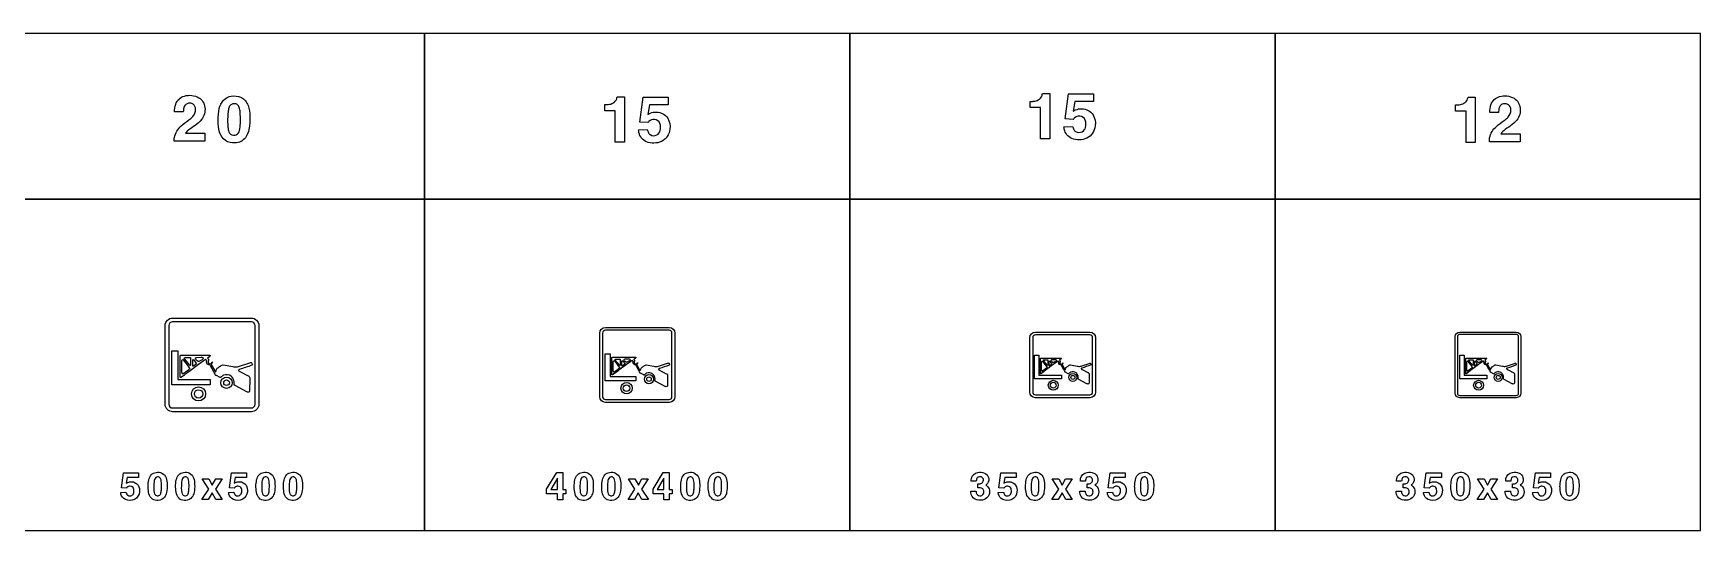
# Model space of a CAD drawing. Extents: x 0 to 18160, y 0 to 2655.
# Drawn here: x 9262 to 18160, y 0 to 2655 of the extents above; entities that cross this region are included whole.
import ezdxf

# ---------------------------------------------------------------- set-up
doc = ezdxf.new("R2010")
doc.units = 0
doc.header["$MEASUREMENT"] = 0

msp = doc.modelspace()

# ---------------------------------------------------------------- linework, layer by layer
for points in [[(9080, 1770), (11350, 1770), (11350, 2655), (9080, 2655)], [(11350, 1770), (13620, 1770), (13620, 2655), (11350, 2655)], [(13620, 1770), (15890, 1770), (15890, 2655), (13620, 2655)], [(15890, 1770), (18160, 1770), (18160, 2655), (15890, 2655)], [(9080, 0), (11350, 0), (11350, 1770), (9080, 1770)], [(11350, 0), (13620, 0), (13620, 1770), (11350, 1770)], [(13620, 0), (15890, 0), (15890, 1770), (13620, 1770)], [(15890, 0), (18160, 0), (18160, 1770), (15890, 1770)], [(10000.2, 807.054), (10000.2, 959.936), (10033.5, 959.936), (10033.5, 807.054), (10205.2, 807.054), (10205.2, 778.876), (10000.2, 778.876)], [(12313.2, 822.571), (12313.2, 944.877), (12339.8, 944.877), (12339.8, 822.571), (12477.2, 822.571), (12477.2, 800.029), (12313.2, 800.029)], [(14604.7, 830.461), (14604.7, 937.478), (14628, 937.478), (14628, 830.461), (14748.1, 830.461), (14748.1, 810.736), (14604.7, 810.736)], [(16874.7, 830.381), (16874.7, 937.398), (16898, 937.398), (16898, 830.381), (17018.1, 830.381), (17018.1, 810.656), (16874.7, 810.656)], [(10198.2, 221.797), (10163.1, 276.346), (10197.9, 276.346), (10216.2, 242.294), (10234.9, 276.346), (10269, 276.346), (10233.5, 222.318), (10270, 166.299), (10235.4, 166.299), (10215.6, 202.389), (10195.2, 166.299), (10161, 166.299)], [(12001, 222.096), (12055.2, 309.963), (12087.1, 309.963), (12087.1, 219.228), (12103.3, 219.228), (12103.3, 196.409), (12087.1, 196.409), (12087.1, 165.058), (12058.6, 165.058), (12058.6, 196.409), (12001, 196.409)], [(12058.6, 280.769), (12022.6, 219.228), (12058.6, 219.228)], [(12472.5, 221.797), (12437.4, 276.346), (12472.2, 276.346), (12490.5, 242.294), (12509.2, 276.346), (12543.3, 276.346), (12507.8, 222.318), (12544.3, 166.299), (12509.7, 166.299), (12489.9, 202.389), (12469.5, 166.299), (12435.3, 166.299)], [(12569, 222.114), (12623.3, 309.981), (12655.1, 309.981), (12655.1, 219.246), (12671.3, 219.246), (12671.3, 196.427), (12655.1, 196.427), (12655.1, 165.076), (12626.6, 165.076), (12626.6, 196.427), (12569, 196.427)], [(12626.6, 280.787), (12590.6, 219.246), (12626.6, 219.246)], [(14734.2, 221.783), (14699.1, 276.332), (14733.9, 276.332), (14752.1, 242.28), (14770.8, 276.333), (14805, 276.333), (14769.4, 222.304), (14806, 166.285), (14771.4, 166.285), (14751.6, 202.375), (14731.2, 166.285), (14697, 166.285)], [(17004.2, 221.783), (16969.1, 276.332), (17003.9, 276.332), (17022.1, 242.28), (17040.8, 276.333), (17075, 276.333), (17039.4, 222.304), (17076, 166.285), (17041.4, 166.285), (17021.6, 202.375), (17001.2, 166.285), (16967, 166.285)]]:
    msp.add_lwpolyline(points, close=True)
for points in [[(10012.9, 2078.85, -0.0640343), (10014.2, 2099.78, -0.161687), (10050, 2160.33, -0.0283718), (10091.8, 2192.71, 0.0545111), (10112.7, 2210.64, 0.192461), (10127.7, 2250.18, 0.234238), (10114.1, 2276.56, 0.196223), (10088.8, 2281.34, 0.252425), (10066.8, 2264.16, 0.0856617), (10062.7, 2247.14, 0.0202329), (10062, 2235.45), (10015.3, 2235.45, -0.0983795), (10021.4, 2276.76, -0.245047), (10067.6, 2319.89, -0.207102), (10144.5, 2311.55, -0.233443), (10177, 2259.22, -0.20961), (10158.8, 2195.04, -0.0785124), (10124.9, 2163.57, 0.0107372), (10089.1, 2137.78, 0.0665092), (10073.2, 2121.74), (10177.7, 2121.74), (10177.7, 2078.85)], [(10247.9, 2191.49, -0.0563084), (10253.9, 2254.33, -0.130301), (10276.1, 2298.12, -0.174843), (10317.9, 2319.53, -0.147552), (10371, 2312.9, -0.192146), (10407.8, 2269.73, -0.0833996), (10417.1, 2212.7, -0.0545507), (10412.1, 2141.92, -0.116773), (10393, 2097.85, -0.221099), (10338.1, 2070.16, -0.162564), (10286.7, 2082.68, -0.174743), (10255.4, 2128.1, -0.0640867), (10247.9, 2186.79)], [(12310.9, 2274.45), (12324.1, 2274.45, 0.0261527), (12330.1, 2275.12, 0.0824327), (12354.9, 2282.34, 0.211118), (12374.9, 2306.08, 0.0230957), (12377.6, 2315.99), (12415.7, 2315.99), (12415.7, 2074.01), (12367.1, 2074.01), (12367.1, 2241.03), (12310.9, 2241.03)], [(12491, 2139), (12538, 2140.78, 0.0452719), (12544.4, 2124.55, 0.0567733), (12549.1, 2117.67, 0.070207), (12553.5, 2114.2, 0.264984), (12589.6, 2112.3, 0.20748), (12607, 2135.41, 0.147389), (12605.8, 2173.44, 0.308532), (12576.4, 2194.85, 0.215743), (12546.7, 2184.62, 0.028781), (12541.3, 2178.38), (12498.7, 2180.39), (12516.5, 2315.07), (12650.5, 2315.07), (12650.5, 2273.2), (12550.1, 2273.2), (12541.1, 2221.19, -0.0211252), (12554.1, 2228.73, -0.121371), (12587.4, 2234.58, -0.244671), (12647.2, 2202.63, -0.173069), (12658.8, 2143.5, -0.256779), (12613.6, 2077.51, -0.199585), (12534, 2076.44, -0.245625), (12493.7, 2125.34, -0.0170062)], [(14580.9, 2291.94), (14594, 2291.94, 0.0261527), (14600.1, 2292.61, 0.0824327), (14624.9, 2299.84, 0.211118), (14644.9, 2323.58, 0.0230957), (14647.6, 2333.49), (14685.7, 2333.49), (14685.7, 2091.51), (14637.1, 2091.51), (14637.1, 2258.53), (14580.9, 2258.53)], [(14761, 2156.5), (14808, 2158.28, 0.0452719), (14814.4, 2142.04, 0.0567733), (14819.1, 2135.17, 0.070207), (14823.5, 2131.7, 0.264984), (14859.6, 2129.8, 0.20748), (14877, 2152.9, 0.147389), (14875.8, 2190.94, 0.308532), (14846.4, 2212.34, 0.215743), (14816.7, 2202.11, 0.028781), (14811.3, 2195.87), (14768.7, 2197.89), (14786.5, 2332.56), (14920.5, 2332.56), (14920.5, 2290.7), (14820.1, 2290.7), (14811.1, 2238.69, -0.0211252), (14824, 2246.23, -0.121371), (14857.4, 2252.08, -0.244671), (14917.2, 2220.12, -0.173069), (14928.7, 2161, -0.256779), (14883.6, 2095.01, -0.199585), (14804, 2093.94, -0.245625), (14763.7, 2142.83, -0.0170062)], [(16852.4, 2273.43), (16865.5, 2273.43, 0.0261527), (16871.5, 2274.1, 0.0824327), (16896.4, 2281.32, 0.211118), (16916.4, 2305.06, 0.0230957), (16919, 2314.97), (16957.1, 2314.97), (16957.1, 2072.99), (16908.5, 2072.99), (16908.5, 2240.01), (16852.4, 2240.01)], [(17032.5, 2075.98, -0.0640343), (17033.8, 2096.92, -0.161687), (17069.6, 2157.46, -0.0283718), (17111.4, 2189.85, 0.0545111), (17132.3, 2207.78, 0.192461), (17147.3, 2247.31, 0.234238), (17133.7, 2273.69, 0.196223), (17108.4, 2278.47, 0.252425), (17086.4, 2261.29, 0.0856617), (17082.3, 2244.27, 0.0202329), (17081.6, 2232.58), (17034.9, 2232.58, -0.0983795), (17041, 2273.89, -0.245047), (17087.1, 2317.02, -0.207102), (17164.1, 2308.69, -0.233443), (17196.6, 2256.36, -0.20961), (17178.4, 2192.18, -0.0785124), (17144.5, 2160.7, 0.0107372), (17108.7, 2134.91, 0.0665092), (17092.8, 2118.88), (17197.3, 2118.88), (17197.3, 2075.98)], [(10299.2, 2160.96, 0.0124589), (10299.8, 2154.64, 0.0668192), (10305.4, 2129.25, 0.615362), (10356.3, 2123.64, 0.0726881), (10361.7, 2136.67, 0.0588562), (10366.4, 2173.95, 0.0389037), (10364.8, 2240.94, 0.084671), (10358.2, 2264.28, 0.156013), (10346.8, 2276.44, 0.143208), (10331, 2279.4, 0.172584), (10315.3, 2273.2, 0.132565), (10305.3, 2257.64, 0.0498315), (10300.8, 2235.92, 0.0368731)], [(10005, 635.001, -0.414213), (9965, 675.001), (9965, 1095, -0.414213), (10005, 1135), (10425, 1135, -0.414213), (10465, 1095), (10465, 675.001, -0.414213), (10425, 635.001)], [(10005, 655.001), (10425, 655.001, 0.414213), (10445, 675.001), (10445, 1095, 0.414213), (10425, 1115), (10005, 1115, 0.414213), (9985, 1095), (9985, 675.001, 0.414213)], [(12315, 685, -0.414213), (12285, 715), (12285, 1055, -0.414213), (12315, 1085), (12655, 1085, -0.414213), (12685, 1055), (12685, 715, -0.414213), (12655, 685)], [(12315, 700.001), (12655, 700.001, 0.414213), (12670, 715.001), (12670, 1055, 0.414213), (12655, 1070), (12315, 1070, 0.414213), (12300, 1055), (12300, 715.001, 0.414213)], [(14610, 710.001, -0.414213), (14580, 740.001), (14580, 1030, -0.414213), (14610, 1060), (14900, 1060, -0.414213), (14930, 1030), (14930, 740.001, -0.414213), (14900, 710.001)], [(14610, 725.001), (14900, 725.001, 0.414213), (14915, 740.001), (14915, 1030, 0.414213), (14900, 1045), (14610, 1045, 0.414213), (14595, 1030), (14595, 740.001, 0.414213)], [(16874, 710.001, -0.414213), (16850, 734.001), (16850, 1036, -0.414213), (16874, 1060), (17176, 1060, -0.414213), (17200, 1036), (17200, 734.001, -0.414213), (17176, 710.001)], [(16874, 722.001), (17176, 722.001, 0.414213), (17188, 734.001), (17188, 1036, 0.414213), (17176, 1048), (16874, 1048, 0.414213), (16862, 1036), (16862, 734.001, 0.414213)], [(10421.2, 897.01, -0.072461), (10424.3, 897.161, -0.247998), (10428, 894.193, -0.0826599), (10429.8, 887.579, -0.209535), (10428.9, 884.59, -0.0744856), (10426.8, 882.893, -0.0167615), (10362.3, 861.107, 0.164615), (10358.3, 859.248, 0.244382), (10356.9, 855.367, 0.157033), (10358.7, 852.51, 0.0441112), (10362.8, 849.724), (10407.9, 826.42, 0.0102812), (10409.5, 825.869, -0.132353), (10414.3, 822.78, -0.159277), (10416.2, 816.735), (10416.2, 813.694), (10415.9, 745.13, -0.0117975), (10415.7, 744.091, -0.347143), (10407.7, 739.009, -0.122559), (10400.1, 741.724), (10338.5, 774.748, -0.0694387), (10334, 777.427, -0.295656), (10332.5, 781.953, 0.113759), (10332.4, 800.222, 0.170269), (10317.2, 824.545, 0.268307), (10276.5, 829.485, 0.104224), (10268.8, 824.977, -0.0222548), (10261, 817.556, -0.246256), (10259, 817.189, -0.0409724), (10258, 817.624), (10239.8, 827.53, 0.0352684), (10237.1, 828.297, -0.142074), (10234, 829.906, -0.112961), (10231.5, 834.473, 0.0568791), (10229.5, 839.835, -0.0210474), (10224.5, 848.053), (10207, 880.475, 0.0170588), (10204.3, 884.495, 0.10922), (10202.8, 885.079, 0.0345977), (10199.6, 885.04, -0.0853814), (10197.4, 885.235, -0.179182), (10186.9, 894.338, -0.232019), (10186.3, 903.215, 0.205458), (10186.1, 909.01, 0.197859), (10181.5, 913.758, 0.197986), (10179.6, 913.576, 0.0732326), (10177.1, 911.782, -0.0511373), (10172.5, 907.86), (10143.4, 886.902), (10091.1, 848.784), (10082.4, 842.011, -0.0159673), (10069.4, 832.314), (10052.7, 820.179, -0.116991), (10048.2, 817.746, -0.169475), (10047, 817.809, -0.187413), (10046, 818.922, -0.0616172), (10045.5, 820.959), (10045.5, 907.986), (10045.5, 910.539), (10045.5, 930.386), (10045.5, 933.828, -0.249888), (10047.7, 936.416, -0.0345962), (10049.5, 936.877), (10055.6, 936.877, 0.0180451), (10060.5, 936.809), (10175.9, 936.865), (10189.7, 936.877), (10201.4, 936.877, -0.0352719), (10203.1, 936.417, -0.161926), (10204.9, 935.099, -0.247374), (10205, 932.948, -0.137123), (10202.1, 929.12, -0.00806228), (10201, 928.434), (10192.4, 922.676, 0.260143), (10192.2, 919.82, 0.130356), (10194.3, 917.602, -0.112692), (10196.4, 915.557, -0.210184), (10196.8, 911.672, -0.0394159), (10194.7, 906.966, 0.0970586), (10193.9, 903.855, 0.448404), (10205.5, 891.035, 0.269024), (10213.9, 895.361), (10215.7, 900.58, -0.283715), (10216.6, 900.805, -0.217916), (10217.2, 899.842), (10215.2, 895.177, -0.0669544), (10214.5, 893.648, -0.0291422), (10213.9, 892.793, 0.0451614), (10211.8, 889.812, 0.185426), (10211.4, 887.056, 0.0257074), (10212.9, 883.155), (10228.1, 856.072, -0.0582861), (10229.9, 852.806, 0.0484619), (10231.6, 849.542, 0.110075), (10232.4, 848.753, 0.308373), (10233.6, 848.795, 0.118584), (10235.5, 850.974, 0.0557849), (10237.5, 856.154, -0.183985), (10246.5, 869.842, -0.00921359), (10264, 881.925, -0.169427), (10274.6, 884.778), (10325.8, 875.734), (10331.9, 874.847, 0.125051), (10356.9, 875.749), (10416.5, 895.513)], [(10082.3, 885.247, -0.0281791), (10084.8, 881.578, 0.0183178), (10086.4, 879.16), (10097.3, 863.863, 0.0112031), (10090.7, 859.054), (10064.3, 839.833, 0.0298876), (10062.5, 838.238, -0.195826), (10058.2, 836.83, -0.241063), (10056, 838.329, -0.107133), (10055, 841.985, -0.0243257), (10054.9, 845.918), (10054.9, 902.288, -0.0308672), (10054.9, 908.01, -0.124228), (10056.2, 911.462, -0.284077), (10059.9, 912.953, -0.181583), (10061.7, 911.71)], [(10101, 924.206), (10101, 884.622, -0.707228), (10096.1, 882.902), (10068.2, 917.622, -0.6295), (10071.4, 924.315)], [(10132.9, 890.625), (10116.4, 878.143, -0.618675), (10112.1, 880.276), (10112.1, 886.27), (10112.1, 909.461, -0.048359), (10112.5, 911.205, -0.576643), (10117.9, 911.538)], [(10160.1, 925.361, -0.818629), (10162.9, 911.469), (10144, 903.523, -0.260012), (10140, 903.974, -0.0263961), (10128.8, 912.946, -0.689473), (10133.6, 925.328), (10157.9, 925.359)], [(12649.9, 894.537, -0.072461), (12652.4, 894.657, -0.247998), (12655.4, 892.283, -0.0826599), (12656.8, 886.992, -0.209535), (12656.1, 884.601, -0.0744856), (12654.5, 883.243, -0.0167615), (12602.9, 865.815, 0.164615), (12599.6, 864.327, 0.244382), (12598.5, 861.222, 0.157033), (12600, 858.936, 0.0441112), (12603.2, 856.708), (12639.3, 838.064, 0.0102812), (12640.6, 837.623, -0.132353), (12644.4, 835.152, -0.159277), (12645.9, 830.316), (12645.9, 827.884), (12645.7, 773.032, -0.0117975), (12645.5, 772.201, -0.347143), (12639.2, 768.136, -0.122559), (12633.1, 770.308), (12583.8, 796.727, -0.0694387), (12580.2, 798.87, -0.295656), (12579, 802.491, 0.113759), (12578.9, 817.107, 0.170269), (12566.8, 836.565, 0.268307), (12534.2, 840.517, 0.104224), (12528.1, 836.91, -0.0222548), (12521.8, 830.973, -0.246256), (12520.2, 830.68, -0.0409724), (12519.4, 831.028), (12504.8, 838.953, 0.0352684), (12502.7, 839.566, -0.142074), (12500.2, 840.854, -0.112961), (12498.2, 844.507, 0.0568791), (12496.6, 848.796, -0.0210474), (12492.6, 855.371), (12478.6, 881.308, 0.0170588), (12476.4, 884.525, 0.10922), (12475.2, 884.992, 0.0345977), (12472.7, 884.96, -0.0853814), (12470.9, 885.116, -0.179182), (12462.5, 892.399, -0.232019), (12462, 899.501, 0.205458), (12461.9, 904.137, 0.197859), (12458.2, 907.935, 0.197986), (12456.7, 907.79, 0.0732326), (12454.7, 906.354, -0.0511373), (12451, 903.216), (12427.7, 886.45), (12385.9, 855.956), (12378.9, 850.538, -0.0159673), (12368.5, 842.78), (12355.2, 833.071, -0.116991), (12351.6, 831.125, -0.169475), (12350.6, 831.176, -0.187413), (12349.8, 832.066, -0.0616172), (12349.4, 833.696), (12349.4, 903.317), (12349.4, 905.36), (12349.4, 921.237), (12349.4, 923.991, -0.249888), (12351.2, 926.061, -0.0345962), (12352.6, 926.43), (12357.5, 926.43, 0.0180451), (12361.4, 926.376), (12453.7, 926.421), (12464.8, 926.43), (12474.1, 926.43, -0.0352719), (12475.5, 926.062, -0.161926), (12476.9, 925.008, -0.247374), (12477, 923.287, -0.137123), (12474.7, 920.225, -0.00806228), (12473.8, 919.676), (12466.9, 915.069, 0.260143), (12466.7, 912.785, 0.130356), (12468.5, 911.01, -0.112692), (12470.1, 909.374, -0.210184), (12470.4, 906.266, -0.0394159), (12468.8, 902.502, 0.0970586), (12468.1, 900.012, 0.448404), (12477.4, 889.757, 0.269024), (12484.1, 893.218), (12485.5, 897.393, -0.283715), (12486.3, 897.573, -0.217916), (12486.8, 896.803), (12485.2, 893.07, -0.0669544), (12484.6, 891.847, -0.0291422), (12484.1, 891.163, 0.0451614), (12482.4, 888.778, 0.185426), (12482.1, 886.573, 0.0257074), (12483.3, 883.452), (12495.5, 861.786, -0.0582861), (12496.9, 859.173, 0.0484619), (12498.3, 856.562, 0.110075), (12498.9, 855.931, 0.308373), (12499.9, 855.965, 0.118584), (12501.4, 857.708, 0.0557849), (12503, 861.852, -0.183985), (12510.2, 872.802, -0.00921359), (12524.2, 882.469, -0.169427), (12532.7, 884.751), (12573.6, 877.516), (12578.5, 876.806, 0.125051), (12598.5, 877.528), (12646.2, 893.339)], [(12378.8, 885.126, -0.0281791), (12380.8, 882.191, 0.0183178), (12382.1, 880.257), (12390.8, 868.019, 0.0112031), (12385.6, 864.172), (12364.5, 848.795, 0.0298876), (12363, 847.519, -0.195826), (12359.5, 846.393, -0.241063), (12357.8, 847.592, -0.107133), (12357, 850.516, -0.0243257), (12356.9, 853.663), (12356.9, 898.759, -0.0308672), (12356.9, 903.337, -0.124228), (12358, 906.098, -0.284077), (12360.9, 907.291, -0.181583), (12362.4, 906.297)], [(12393.8, 916.294), (12393.8, 884.626, -0.707228), (12389.9, 883.25), (12367.6, 911.026, -0.6295), (12370.1, 916.381)], [(12419.4, 889.429), (12406.1, 879.443, -0.618675), (12402.7, 881.15), (12402.7, 885.944), (12402.7, 904.497, -0.048359), (12403, 905.892, -0.576643), (12407.3, 906.159)], [(12441.1, 917.218, -0.818629), (12443.3, 906.104), (12428.2, 899.747, -0.260012), (12425, 900.108, -0.0263961), (12416, 907.286, -0.689473), (12419.9, 917.191), (12439.3, 917.216)], [(14899.3, 893.43, -0.072461), (14901.5, 893.536, -0.247998), (14904.1, 891.458, -0.0826599), (14905.3, 886.828, -0.209535), (14904.7, 884.736, -0.0744856), (14903.3, 883.548, -0.0167615), (14858.1, 868.298, 0.164615), (14855.3, 866.997, 0.244382), (14854.4, 864.28, 0.157033), (14855.6, 862.28, 0.0441112), (14858.4, 860.33), (14890, 844.017, 0.0102812), (14891.2, 843.631, -0.132353), (14894.5, 841.469, -0.159277), (14895.8, 837.237), (14895.8, 835.109), (14895.7, 787.114, -0.0117975), (14895.5, 786.387, -0.347143), (14889.9, 782.829, -0.122559), (14884.6, 784.73), (14841.4, 807.847, -0.0694387), (14838.3, 809.722, -0.295656), (14837.3, 812.89, 0.113759), (14837.2, 825.679, 0.170269), (14826.5, 842.705, 0.268307), (14798.1, 846.163, 0.104224), (14792.7, 843.007, -0.0222548), (14787.2, 837.812, -0.246256), (14785.8, 837.556, -0.0409724), (14785.1, 837.86), (14772.4, 844.794, 0.0352684), (14770.5, 845.331, -0.142074), (14768.3, 846.458, -0.112961), (14766.6, 849.654, 0.0568791), (14765.2, 853.407, -0.0210474), (14761.6, 859.16), (14749.4, 881.855, 0.0170588), (14747.5, 884.67, 0.10922), (14746.4, 885.078, 0.0345977), (14744.2, 885.051, -0.0853814), (14742.7, 885.187, -0.179182), (14735.3, 891.559, -0.232019), (14734.9, 897.774, 0.205458), (14734.8, 901.83, 0.197859), (14731.6, 905.154, 0.197986), (14730.2, 905.027, 0.0732326), (14728.5, 903.77, -0.0511373), (14725.3, 901.025), (14704.9, 886.354), (14668.2, 859.672), (14662.2, 854.931, -0.0159673), (14653.1, 848.143), (14641.4, 839.648, -0.116991), (14638.3, 837.945, -0.169475), (14637.4, 837.99, -0.187413), (14636.7, 838.768, -0.0616172), (14636.3, 840.195), (14636.3, 901.113), (14636.3, 902.9), (14636.3, 916.793), (14636.4, 919.203, -0.249888), (14637.9, 921.014, -0.0345962), (14639.1, 921.337), (14643.4, 921.337, 0.0180451), (14646.9, 921.289), (14727.6, 921.329), (14737.3, 921.337), (14745.5, 921.337, -0.0352719), (14746.7, 921.015, -0.161926), (14747.9, 920.093, -0.247374), (14748, 918.587, -0.137123), (14746, 915.907, -0.00806228), (14745.2, 915.427), (14739.2, 911.396, 0.260143), (14739, 909.397, 0.130356), (14740.5, 907.844, -0.112692), (14742, 906.413, -0.210184), (14742.2, 903.693, -0.0394159), (14740.8, 900.4, 0.0970586), (14740.2, 898.221, 0.448404), (14748.3, 889.248, 0.269024), (14754.2, 892.276), (14755.5, 895.929, -0.283715), (14756.1, 896.087, -0.217916), (14756.6, 895.413), (14755.2, 892.147, -0.0669544), (14754.6, 891.077, -0.0291422), (14754.2, 890.478, 0.0451614), (14752.8, 888.392, 0.185426), (14752.5, 886.462, 0.0257074), (14753.5, 883.731), (14764.2, 864.774, -0.0582861), (14765.5, 862.487, 0.0484619), (14766.6, 860.202, 0.110075), (14767.2, 859.65, 0.308373), (14768, 859.68, 0.118584), (14769.4, 861.205, 0.0557849), (14770.7, 864.831, -0.183985), (14777.1, 874.413, -0.00921359), (14789.3, 882.871, -0.169427), (14796.8, 884.867), (14832.6, 878.537), (14836.8, 877.916, 0.125051), (14854.3, 878.547), (14896, 892.382)], [(14662.1, 885.196, -0.0281791), (14663.8, 882.628, 0.0183178), (14665, 880.935), (14672.6, 870.227, 0.0112031), (14668, 866.861), (14649.5, 853.406, 0.0298876), (14648.2, 852.289, -0.195826), (14645.2, 851.304, -0.241063), (14643.7, 852.353, -0.107133), (14643, 854.912, -0.0243257), (14642.9, 857.665), (14642.9, 897.125, -0.0308672), (14642.9, 901.13, -0.124228), (14643.9, 903.546, -0.284077), (14646.4, 904.59, -0.181583), (14647.7, 903.72)], [(14675.2, 912.468), (14675.2, 884.758, -0.707228), (14671.8, 883.554), (14652.2, 907.858, -0.6295), (14654.5, 912.544)], [(14697.6, 888.961), (14686, 880.223, -0.618675), (14683, 881.717), (14683, 885.912), (14683, 902.146, -0.048359), (14683.3, 903.366, -0.576643), (14687, 903.6)], [(14716.6, 913.276, -0.818629), (14718.5, 903.551), (14705.3, 897.989, -0.260012), (14702.5, 898.305, -0.0263961), (14694.6, 904.585, -0.689473), (14698, 913.253), (14715, 913.274)], [(17169.3, 893.35, -0.072461), (17171.5, 893.456, -0.247998), (17174.1, 891.378, -0.0826599), (17175.3, 886.749, -0.209535), (17174.7, 884.657, -0.0744856), (17173.3, 883.469, -0.0167615), (17128.1, 868.219, 0.164615), (17125.3, 866.917, 0.244382), (17124.4, 864.2, 0.157033), (17125.6, 862.2, 0.0441112), (17128.4, 860.25), (17160, 843.937, 0.0102812), (17161.2, 843.551, -0.132353), (17164.5, 841.389, -0.159277), (17165.8, 837.158), (17165.8, 835.029), (17165.7, 787.034, -0.0117975), (17165.5, 786.307, -0.347143), (17159.9, 782.75, -0.122559), (17154.6, 784.65), (17111.4, 807.767, -0.0694387), (17108.3, 809.642, -0.295656), (17107.3, 812.81, 0.113759), (17107.2, 825.599, 0.170269), (17096.5, 842.625, 0.268307), (17068.1, 846.083, 0.104224), (17062.7, 842.927, -0.0222548), (17057.2, 837.732, -0.246256), (17055.8, 837.476, -0.0409724), (17055.1, 837.78), (17042.4, 844.715, 0.0352684), (17040.5, 845.251, -0.142074), (17038.3, 846.378, -0.112961), (17036.6, 849.574, 0.0568791), (17035.2, 853.328, -0.0210474), (17031.6, 859.081), (17019.4, 881.776, 0.0170588), (17017.5, 884.59, 0.10922), (17016.4, 884.999, 0.0345977), (17014.2, 884.971, -0.0853814), (17012.7, 885.108, -0.179182), (17005.3, 891.48, -0.232019), (17004.9, 897.694, 0.205458), (17004.8, 901.75, 0.197859), (17001.6, 905.074, 0.197986), (17000.2, 904.947, 0.0732326), (16998.5, 903.691, -0.0511373), (16995.3, 900.945), (16974.9, 886.275), (16938.2, 859.592), (16932.2, 854.851, -0.0159673), (16923.1, 848.063), (16911.4, 839.568, -0.116991), (16908.3, 837.865, -0.169475), (16907.4, 837.91, -0.187413), (16906.7, 838.688, -0.0616172), (16906.3, 840.115), (16906.3, 901.033), (16906.3, 902.821), (16906.3, 916.713), (16906.4, 919.123, -0.249888), (16907.9, 920.935, -0.0345962), (16909.1, 921.257), (16913.4, 921.257, 0.0180451), (16916.9, 921.21), (16997.6, 921.249), (17007.3, 921.257), (17015.5, 921.257, -0.0352719), (17016.7, 920.935, -0.161926), (17017.9, 920.013, -0.247374), (17018, 918.507, -0.137123), (17016, 915.827, -0.00806228), (17015.2, 915.348), (17009.2, 911.316, 0.260143), (17009, 909.317, 0.130356), (17010.5, 907.765, -0.112692), (17012, 906.333, -0.210184), (17012.2, 903.614, -0.0394159), (17010.8, 900.32, 0.0970586), (17010.2, 898.142, 0.448404), (17018.3, 889.168, 0.269024), (17024.2, 892.196), (17025.5, 895.849, -0.283715), (17026.1, 896.007, -0.217916), (17026.6, 895.333), (17025.2, 892.067, -0.0669544), (17024.6, 890.997, -0.0291422), (17024.2, 890.399, 0.0451614), (17022.8, 888.312, 0.185426), (17022.5, 886.382, 0.0257074), (17023.5, 883.652), (17034.2, 864.694, -0.0582861), (17035.5, 862.407, 0.0484619), (17036.6, 860.123, 0.110075), (17037.2, 859.57, 0.308373), (17038, 859.6, 0.118584), (17039.4, 861.125, 0.0557849), (17040.7, 864.752, -0.183985), (17047.1, 874.333, -0.00921359), (17059.3, 882.791, -0.169427), (17066.8, 884.788), (17102.6, 878.457), (17106.8, 877.836, 0.125051), (17124.3, 878.468), (17166, 892.302)], [(16932.1, 885.116, -0.0281791), (16933.8, 882.548, 0.0183178), (16935, 880.855), (16942.6, 870.148, 0.0112031), (16938, 866.781), (16919.5, 853.327, 0.0298876), (16918.2, 852.21, -0.195826), (16915.2, 851.225, -0.241063), (16913.7, 852.274, -0.107133), (16913, 854.833, -0.0243257), (16912.9, 857.586), (16912.9, 897.045, -0.0308672), (16912.9, 901.051, -0.124228), (16913.9, 903.467, -0.284077), (16916.4, 904.51, -0.181583), (16917.7, 903.64)], [(16945.2, 912.388), (16945.2, 884.679, -0.707228), (16941.8, 883.475), (16922.2, 907.779, -0.6295), (16924.5, 912.464)], [(16967.6, 888.881), (16956, 880.143, -0.618675), (16953, 881.637), (16953, 885.832), (16953, 902.066, -0.048359), (16953.3, 903.287, -0.576643), (16957, 903.52)], [(16986.6, 913.196, -0.818629), (16988.5, 903.472), (16975.3, 897.91, -0.260012), (16972.5, 898.225, -0.0263961), (16964.6, 904.506, -0.689473), (16968, 913.173), (16985, 913.194)], [(10262.4, 789.771, -1), (10323, 789.771, -1)], [(10277.6, 789.8, -1), (10307.8, 789.8, -1)], [(12522.9, 808.746, -1), (12571.4, 808.746, -1)], [(12535.1, 808.769, -1), (12559.2, 808.769, -1)], [(14678.5, 776.445, -1), (14731.2, 776.445, -1)], [(14788.2, 818.363, -1), (14830.6, 818.363, -1)], [(14798.8, 818.383, -1), (14820, 818.383, -1)], [(16948.5, 776.366, -1), (17001.2, 776.366, -1)], [(17058.2, 818.283, -1), (17100.6, 818.283, -1)], [(17068.8, 818.303, -1), (17090, 818.303, -1)], [(10105.7, 729.889, -1), (10181, 729.889, -1)], [(10121.1, 729.889, -1), (10165.6, 729.889, -1)], [(12397.6, 760.84, -1), (12457.8, 760.84, -1)], [(12409.9, 760.84, -1), (12445.5, 760.84, -1)], [(14689.3, 776.445, -1), (14720.4, 776.445, -1)], [(16959.3, 776.366, -1), (16990.4, 776.366, -1)], [(9727.75, 203.882), (9755.92, 204.948, 0.0452719), (9759.76, 195.209, 0.0567733), (9762.6, 191.086, 0.070207), (9765.26, 189, 0.264984), (9786.87, 187.863, 0.20748), (9797.32, 201.726, 0.147389), (9796.63, 224.545, 0.308532), (9779, 237.389, 0.215743), (9761.13, 231.252, 0.028781), (9757.91, 227.507), (9732.34, 228.716), (9743.03, 309.522), (9823.46, 309.522), (9823.46, 284.403), (9763.2, 284.403), (9757.82, 253.195, -0.0211252), (9765.57, 257.721, -0.121371), (9785.57, 261.228, -0.244671), (9821.44, 242.057, -0.173069), (9828.39, 206.583, -0.256779), (9801.28, 166.986, -0.199585), (9753.55, 166.346, -0.245625), (9729.38, 195.683, -0.0170062)], [(9874.18, 234.284, -0.0563084), (9877.8, 271.986, -0.130301), (9891.12, 298.265, -0.174843), (9916.22, 311.109, -0.147552), (9948.09, 307.128, -0.192146), (9970.17, 281.228, -0.0833996), (9975.72, 247.01, -0.0545507), (9972.71, 204.545, -0.116773), (9961.26, 178.1, -0.221099), (9928.35, 161.488, -0.162564), (9897.47, 169, -0.174743), (9878.71, 196.251, -0.0640867), (9874.23, 231.464)], [(9905.01, 215.967, 0.0124589), (9905.32, 212.175, 0.0668192), (9908.68, 196.938, 0.615362), (9939.23, 193.574, 0.0726881), (9942.5, 201.393, 0.0588562), (9945.32, 223.763, 0.0389037), (9944.34, 263.953, 0.084671), (9940.39, 277.957, 0.156013), (9933.52, 285.256, 0.143208), (9924.08, 287.033, 0.172584), (9914.63, 283.313, 0.132565), (9908.66, 273.976, 0.0498315), (9905.93, 260.943, 0.0368731)], [(10020.9, 234.284, -0.0563084), (10024.6, 271.986, -0.130301), (10037.9, 298.265, -0.174843), (10063, 311.109, -0.147552), (10094.8, 307.128, -0.192146), (10116.9, 281.227, -0.0833996), (10122.5, 247.009, -0.0545507), (10119.5, 204.545, -0.116773), (10108, 178.1, -0.221099), (10075.1, 161.488, -0.162564), (10044.2, 169, -0.174743), (10025.5, 196.251, -0.0640867), (10021, 231.465)], [(10051.8, 215.967, 0.0124589), (10052.1, 212.175, 0.0668192), (10055.4, 196.938, 0.615362), (10086, 193.574, 0.0726881), (10089.2, 201.393, 0.0588562), (10092.1, 223.763, 0.0389037), (10091.1, 263.953, 0.084671), (10087.1, 277.957, 0.156013), (10080.3, 285.256, 0.143208), (10070.8, 287.033, 0.172584), (10061.4, 283.313, 0.132565), (10055.4, 273.976, 0.0498315), (10052.7, 260.943, 0.0368731)], [(10303.3, 203.891), (10331.5, 204.957, 0.0452719), (10335.3, 195.218, 0.0567733), (10338.2, 191.095, 0.070207), (10340.8, 189.009, 0.264984), (10362.4, 187.872, 0.20748), (10372.9, 201.735, 0.147389), (10372.2, 224.554, 0.308532), (10354.6, 237.398, 0.215743), (10336.7, 231.261, 0.028781), (10333.5, 227.517), (10307.9, 228.725), (10318.6, 309.531), (10399, 309.531), (10399, 284.412), (10338.8, 284.412), (10333.4, 253.204, -0.0211252), (10341.1, 257.73, -0.121371), (10361.1, 261.237, -0.244671), (10397, 242.066, -0.173069), (10404, 206.592, -0.256779), (10376.8, 166.995, -0.199585), (10329.1, 166.355, -0.245625), (10305, 195.692, -0.0170062)], [(10449.7, 234.285, -0.0563084), (10453.4, 271.986, -0.130301), (10466.7, 298.266, -0.174843), (10491.8, 311.109, -0.147552), (10523.7, 307.128, -0.192146), (10545.7, 281.228, -0.0833996), (10551.3, 247.01, -0.0545507), (10548.3, 204.545, -0.116773), (10536.8, 178.1, -0.221099), (10503.9, 161.488, -0.162564), (10473, 169, -0.174743), (10454.3, 196.251, -0.0640867), (10449.8, 231.465)], [(10480.6, 215.967, 0.0124589), (10480.9, 212.176, 0.0668192), (10484.3, 196.939, 0.615362), (10514.8, 193.574, 0.0726881), (10518.1, 201.394, 0.0588562), (10520.9, 223.763, 0.0389037), (10519.9, 263.953, 0.084671), (10516, 277.958, 0.156013), (10509.1, 285.256, 0.143208), (10499.7, 287.033, 0.172584), (10490.2, 283.313, 0.132565), (10484.2, 273.977, 0.0498315), (10481.5, 260.943, 0.0368731)], [(10596.5, 234.275, -0.0563084), (10600.1, 271.977, -0.130301), (10613.4, 298.256, -0.174843), (10638.5, 311.1, -0.147552), (10670.4, 307.119, -0.192146), (10692.5, 281.219, -0.0833996), (10698, 247.001, -0.0545507), (10695, 204.536, -0.116773), (10683.6, 178.091, -0.221099), (10650.7, 161.479, -0.162564), (10619.8, 168.991, -0.174743), (10601, 196.242, -0.0640867), (10596.5, 231.455)], [(10627.3, 215.958, 0.0124589), (10627.6, 212.166, 0.0668192), (10631, 196.929, 0.615362), (10661.5, 193.565, 0.0726881), (10664.8, 201.384, 0.0588562), (10667.6, 223.754, 0.0389037), (10666.7, 263.944, 0.084671), (10662.7, 277.948, 0.156013), (10655.8, 285.247, 0.143208), (10646.4, 287.024, 0.172584), (10636.9, 283.304, 0.132565), (10631, 273.967, 0.0498315), (10628.2, 260.934, 0.0368731)], [(12148.5, 234.285, -0.0563084), (12152.1, 271.986, -0.130301), (12165.4, 298.266, -0.174843), (12190.5, 311.109, -0.147552), (12222.4, 307.128, -0.192146), (12244.5, 281.228, -0.0833996), (12250, 247.01, -0.0545507), (12247, 204.545, -0.116773), (12235.6, 178.1, -0.221099), (12202.7, 161.489, -0.162564), (12171.8, 169, -0.174743), (12153, 196.252, -0.0640867), (12148.5, 231.465)], [(12179.3, 215.967, 0.0124589), (12179.6, 212.176, 0.0668192), (12183, 196.939, 0.615362), (12213.5, 193.574, 0.0726881), (12216.8, 201.394, 0.0588562), (12219.6, 223.763, 0.0389037), (12218.6, 263.953, 0.084671), (12214.7, 277.958, 0.156013), (12207.8, 285.256, 0.143208), (12198.4, 287.034, 0.172584), (12188.9, 283.313, 0.132565), (12183, 273.977, 0.0498315), (12180.2, 260.943, 0.0368731)], [(12295.2, 234.285, -0.0563084), (12298.9, 271.986, -0.130301), (12312.2, 298.266, -0.174843), (12337.3, 311.109, -0.147552), (12369.1, 307.128, -0.192146), (12391.2, 281.228, -0.0833996), (12396.8, 247.01, -0.0545507), (12393.8, 204.545, -0.116773), (12382.3, 178.1, -0.221099), (12349.4, 161.489, -0.162564), (12318.5, 169.001, -0.174743), (12299.8, 196.252, -0.0640867), (12295.3, 231.465)], [(12326.1, 215.967, 0.0124589), (12326.4, 212.176, 0.0668192), (12329.7, 196.939, 0.615362), (12360.3, 193.574, 0.0726881), (12363.5, 201.394, 0.0588562), (12366.4, 223.763, 0.0389037), (12365.4, 263.953, 0.084671), (12361.4, 277.958, 0.156013), (12354.6, 285.256, 0.143208), (12345.1, 287.034, 0.172584), (12335.7, 283.313, 0.132565), (12329.7, 273.977, 0.0498315), (12327, 260.943, 0.0368731)], [(12716.5, 234.285, -0.0563084), (12720.1, 271.986, -0.130301), (12733.4, 298.265, -0.174843), (12758.5, 311.109, -0.147552), (12790.4, 307.128, -0.192146), (12812.5, 281.228, -0.0833996), (12818, 247.01, -0.0545507), (12815, 204.545, -0.116773), (12803.6, 178.1, -0.221099), (12770.7, 161.488, -0.162564), (12739.8, 169, -0.174743), (12721, 196.251, -0.0640867), (12716.5, 231.465)], [(12747.3, 215.967, 0.0124589), (12747.6, 212.176, 0.0668192), (12751, 196.939, 0.615362), (12781.5, 193.574, 0.0726881), (12784.8, 201.394, 0.0588562), (12787.6, 223.763, 0.0389037), (12786.7, 263.953, 0.084671), (12782.7, 277.957, 0.156013), (12775.8, 285.256, 0.143208), (12766.4, 287.033, 0.172584), (12757, 283.313, 0.132565), (12751, 273.976, 0.0498315), (12748.3, 260.943, 0.0368731)], [(12863.2, 234.275, -0.0563084), (12866.9, 271.977, -0.130301), (12880.2, 298.256, -0.174843), (12905.3, 311.1, -0.147552), (12937.2, 307.119, -0.192146), (12959.2, 281.218, -0.0833996), (12964.8, 247, -0.0545507), (12961.8, 204.536, -0.116773), (12950.3, 178.091, -0.221099), (12917.4, 161.479, -0.162564), (12886.5, 168.991, -0.174743), (12867.8, 196.242, -0.0640867), (12863.3, 231.455)], [(12894.1, 215.958, 0.0124589), (12894.4, 212.166, 0.0668192), (12897.8, 196.929, 0.615362), (12928.3, 193.565, 0.0726881), (12931.6, 201.384, 0.0588562), (12934.4, 223.754, 0.0389037), (12933.4, 263.944, 0.084671), (12929.5, 277.948, 0.156013), (12922.6, 285.247, 0.143208), (12913.2, 287.024, 0.172584), (12903.7, 283.304, 0.132565), (12897.7, 273.967, 0.0498315), (12895, 260.934, 0.0368731)], [(14264.9, 210.618), (14292.7, 210.618, 0.0411845), (14294, 201.495, 0.335066), (14312.3, 186.329, 0.276505), (14331.4, 195.049, 0.158203), (14334.8, 207.49, 0.0878221), (14333, 217.04, 0.217575), (14321.9, 227.158, 0.0882727), (14309.1, 229.03), (14302.7, 229.03), (14302.7, 250.192, 0.0282129), (14314.4, 250.547, 0.50028), (14330.6, 277.846, 0.235001), (14319.5, 286.874, 0.165496), (14304.1, 285.5, 0.220849), (14295.5, 275.571, 0.055705), (14293.8, 264.647), (14266.9, 264.647, -0.0488003), (14268, 278.201, -0.30773), (14302.6, 310.902, -0.146685), (14338.2, 307.348, -0.469869), (14354.2, 251.684, -0.0891152), (14346.9, 244.623), (14344.4, 242.822, -0.0245333), (14351.1, 238.983, -0.202429), (14364.5, 216.969, -0.422325), (14326.8, 163.296, -0.154301), (14288.4, 167.609, -0.287878), (14265, 204.03, -0.0143877)], [(14410.5, 203.85), (14438.6, 204.916, 0.0452719), (14442.5, 195.177, 0.0567733), (14445.3, 191.054, 0.070207), (14448, 188.968, 0.264984), (14469.6, 187.831, 0.20748), (14480, 201.694, 0.147389), (14479.4, 224.513, 0.308532), (14461.7, 237.357, 0.215743), (14443.9, 231.219, 0.028781), (14440.6, 227.475), (14415.1, 228.684), (14425.7, 309.49), (14506.2, 309.49), (14506.2, 284.371), (14445.9, 284.371), (14440.5, 253.163, -0.0211252), (14448.3, 257.689, -0.121371), (14468.3, 261.196, -0.244671), (14504.2, 242.025, -0.173069), (14511.1, 206.551, -0.256779), (14484, 166.954, -0.199585), (14436.3, 166.314, -0.245625), (14412.1, 195.651, -0.0170062)], [(14556.9, 234.262, -0.0563084), (14560.5, 271.963, -0.130301), (14573.8, 298.243, -0.174843), (14598.9, 311.086, -0.147552), (14630.8, 307.105, -0.192146), (14652.9, 281.205, -0.0833996), (14658.4, 246.987, -0.0545507), (14655.4, 204.522, -0.116773), (14644, 178.077, -0.221099), (14611.1, 161.466, -0.162564), (14580.2, 168.977, -0.174743), (14561.4, 196.229, -0.0640867), (14556.9, 231.442)], [(14587.7, 215.944, 0.0124589), (14588, 212.153, 0.0668192), (14591.4, 196.916, 0.615362), (14621.9, 193.551, 0.0726881), (14625.2, 201.371, 0.0588562), (14628, 223.741, 0.0389037), (14627.1, 263.93, 0.084671), (14623.1, 277.935, 0.156013), (14616.2, 285.233, 0.143208), (14606.8, 287.011, 0.172584), (14597.3, 283.29, 0.132565), (14591.4, 273.954, 0.0498315), (14588.7, 260.921, 0.0368731)], [(14847.3, 210.654), (14875.2, 210.654, 0.0411845), (14876.4, 201.531, 0.335066), (14894.7, 186.365, 0.276505), (14913.9, 195.086, 0.158203), (14917.2, 207.527, 0.0878221), (14915.4, 217.076, 0.217575), (14904.3, 227.195, 0.0882727), (14891.6, 229.067), (14885.1, 229.067), (14885.1, 250.228, 0.0282129), (14896.8, 250.583, 0.50028), (14913, 277.882, 0.235001), (14901.9, 286.91, 0.165496), (14886.5, 285.536, 0.220849), (14878, 275.607, 0.055705), (14876.2, 264.683), (14849.4, 264.683, -0.0488003), (14850.4, 278.237, -0.30773), (14885, 310.939, -0.146685), (14920.7, 307.384, -0.469869), (14936.6, 251.721, -0.0891152), (14929.4, 244.659), (14926.8, 242.858, -0.0245333), (14933.5, 239.019, -0.202429), (14946.9, 217.005, -0.422325), (14909.3, 163.332, -0.154301), (14870.8, 167.645, -0.287878), (14847.4, 204.067, -0.0143877)], [(14992.9, 203.886), (15021.1, 204.953, 0.0452719), (15024.9, 195.213, 0.0567733), (15027.8, 191.09, 0.070207), (15030.4, 189.005, 0.264984), (15052, 187.867, 0.20748), (15062.5, 201.73, 0.147389), (15061.8, 224.55, 0.308532), (15044.2, 237.393, 0.215743), (15026.3, 231.256, 0.028781), (15023.1, 227.512), (14997.5, 228.72), (15008.2, 309.526), (15088.6, 309.526), (15088.6, 284.408), (15028.3, 284.408), (15023, 253.199, -0.0211252), (15030.7, 257.725, -0.121371), (15050.7, 261.232, -0.244671), (15086.6, 242.062, -0.173069), (15093.5, 206.588, -0.256779), (15066.4, 166.991, -0.199585), (15018.7, 166.351, -0.245625), (14994.5, 195.687, -0.0170062)], [(15139.3, 234.299, -0.0563084), (15143, 272, -0.130301), (15156.3, 298.28, -0.174843), (15181.4, 311.123, -0.147552), (15213.2, 307.142, -0.192146), (15235.3, 281.242, -0.0833996), (15240.9, 247.024, -0.0545507), (15237.9, 204.559, -0.116773), (15226.4, 178.114, -0.221099), (15193.5, 161.502, -0.162564), (15162.6, 169.014, -0.174743), (15143.9, 196.265, -0.0640867), (15139.4, 231.479)], [(15170.2, 215.981, 0.0124589), (15170.5, 212.19, 0.0668192), (15173.8, 196.953, 0.615362), (15204.4, 193.588, 0.0726881), (15207.6, 201.408, 0.0588562), (15210.5, 223.777, 0.0389037), (15209.5, 263.967, 0.084671), (15205.5, 277.972, 0.156013), (15198.7, 285.27, 0.143208), (15189.2, 287.047, 0.172584), (15179.8, 283.327, 0.132565), (15173.8, 273.99, 0.0498315), (15171.1, 260.957, 0.0368731)], [(16534.9, 210.618), (16562.7, 210.618, 0.0411845), (16564, 201.495, 0.335066), (16582.3, 186.329, 0.276505), (16601.4, 195.049, 0.158203), (16604.8, 207.49, 0.0878221), (16603, 217.04, 0.217575), (16591.9, 227.158, 0.0882727), (16579.1, 229.03), (16572.7, 229.03), (16572.7, 250.192, 0.0282129), (16584.4, 250.547, 0.50028), (16600.6, 277.846, 0.235001), (16589.5, 286.874, 0.165496), (16574.1, 285.5, 0.220849), (16565.5, 275.571, 0.055705), (16563.8, 264.647), (16536.9, 264.647, -0.0488003), (16538, 278.201, -0.30773), (16572.6, 310.902, -0.146685), (16608.2, 307.348, -0.469869), (16624.2, 251.684, -0.0891152), (16616.9, 244.623), (16614.4, 242.822, -0.0245333), (16621.1, 238.983, -0.202429), (16634.5, 216.969, -0.422325), (16596.8, 163.296, -0.154301), (16558.4, 167.609, -0.287878), (16535, 204.03, -0.0143877)], [(16680.5, 203.85), (16708.6, 204.916, 0.0452719), (16712.5, 195.177, 0.0567733), (16715.3, 191.054, 0.070207), (16718, 188.968, 0.264984), (16739.6, 187.831, 0.20748), (16750, 201.694, 0.147389), (16749.4, 224.513, 0.308532), (16731.7, 237.357, 0.215743), (16713.9, 231.219, 0.028781), (16710.6, 227.475), (16685.1, 228.684), (16695.7, 309.49), (16776.2, 309.49), (16776.2, 284.371), (16715.9, 284.371), (16710.5, 253.163, -0.0211252), (16718.3, 257.689, -0.121371), (16738.3, 261.196, -0.244671), (16774.2, 242.025, -0.173069), (16781.1, 206.551, -0.256779), (16754, 166.954, -0.199585), (16706.3, 166.314, -0.245625), (16682.1, 195.651, -0.0170062)], [(16826.9, 234.262, -0.0563084), (16830.5, 271.963, -0.130301), (16843.8, 298.243, -0.174843), (16868.9, 311.086, -0.147552), (16900.8, 307.105, -0.192146), (16922.9, 281.205, -0.0833996), (16928.4, 246.987, -0.0545507), (16925.4, 204.522, -0.116773), (16914, 178.077, -0.221099), (16881.1, 161.466, -0.162564), (16850.2, 168.977, -0.174743), (16831.4, 196.229, -0.0640867), (16826.9, 231.442)], [(16857.7, 215.944, 0.0124589), (16858, 212.153, 0.0668192), (16861.4, 196.916, 0.615362), (16891.9, 193.551, 0.0726881), (16895.2, 201.371, 0.0588562), (16898, 223.741, 0.0389037), (16897.1, 263.93, 0.084671), (16893.1, 277.935, 0.156013), (16886.2, 285.233, 0.143208), (16876.8, 287.011, 0.172584), (16867.3, 283.29, 0.132565), (16861.4, 273.954, 0.0498315), (16858.7, 260.921, 0.0368731)], [(17117.3, 210.654), (17145.2, 210.654, 0.0411845), (17146.4, 201.531, 0.335066), (17164.7, 186.365, 0.276505), (17183.9, 195.086, 0.158203), (17187.2, 207.527, 0.0878221), (17185.4, 217.076, 0.217575), (17174.3, 227.195, 0.0882727), (17161.6, 229.067), (17155.1, 229.067), (17155.1, 250.228, 0.0282129), (17166.8, 250.583, 0.50028), (17183, 277.882, 0.235001), (17171.9, 286.91, 0.165496), (17156.5, 285.536, 0.220849), (17148, 275.607, 0.055705), (17146.3, 264.683), (17119.4, 264.683, -0.0488003), (17120.4, 278.237, -0.30773), (17155, 310.939, -0.146685), (17190.7, 307.384, -0.469869), (17206.6, 251.721, -0.0891152), (17199.4, 244.659), (17196.8, 242.858, -0.0245333), (17203.5, 239.019, -0.202429), (17216.9, 217.005, -0.422325), (17179.3, 163.332, -0.154301), (17140.8, 167.645, -0.287878), (17117.4, 204.067, -0.0143877)], [(17262.9, 203.886), (17291.1, 204.953, 0.0452719), (17294.9, 195.213, 0.0567733), (17297.8, 191.09, 0.070207), (17300.4, 189.005, 0.264984), (17322, 187.867, 0.20748), (17332.5, 201.73, 0.147389), (17331.8, 224.55, 0.308532), (17314.2, 237.393, 0.215743), (17296.3, 231.256, 0.028781), (17293.1, 227.512), (17267.5, 228.72), (17278.2, 309.526), (17358.6, 309.526), (17358.6, 284.408), (17298.3, 284.408), (17293, 253.199, -0.0211252), (17300.7, 257.725, -0.121371), (17320.7, 261.232, -0.244671), (17356.6, 242.062, -0.173069), (17363.5, 206.588, -0.256779), (17336.4, 166.991, -0.199585), (17288.7, 166.351, -0.245625), (17264.5, 195.687, -0.0170062)], [(17409.3, 234.299, -0.0563084), (17413, 272, -0.130301), (17426.3, 298.28, -0.174843), (17451.4, 311.123, -0.147552), (17483.2, 307.142, -0.192146), (17505.3, 281.242, -0.0833996), (17510.9, 247.024, -0.0545507), (17507.9, 204.559, -0.116773), (17496.4, 178.114, -0.221099), (17463.5, 161.502, -0.162564), (17432.6, 169.014, -0.174743), (17413.9, 196.265, -0.0640867), (17409.4, 231.479)], [(17440.2, 215.981, 0.0124589), (17440.5, 212.19, 0.0668192), (17443.8, 196.953, 0.615362), (17474.4, 193.588, 0.0726881), (17477.6, 201.408, 0.0588562), (17480.5, 223.777, 0.0389037), (17479.5, 263.967, 0.084671), (17475.5, 277.972, 0.156013), (17468.7, 285.27, 0.143208), (17459.2, 287.047, 0.172584), (17449.8, 283.327, 0.132565), (17443.8, 273.99, 0.0498315), (17441.1, 260.957, 0.0368731)]]:
    msp.add_lwpolyline(points, format="xyb", close=True)

doc.saveas('drawing.dxf')
